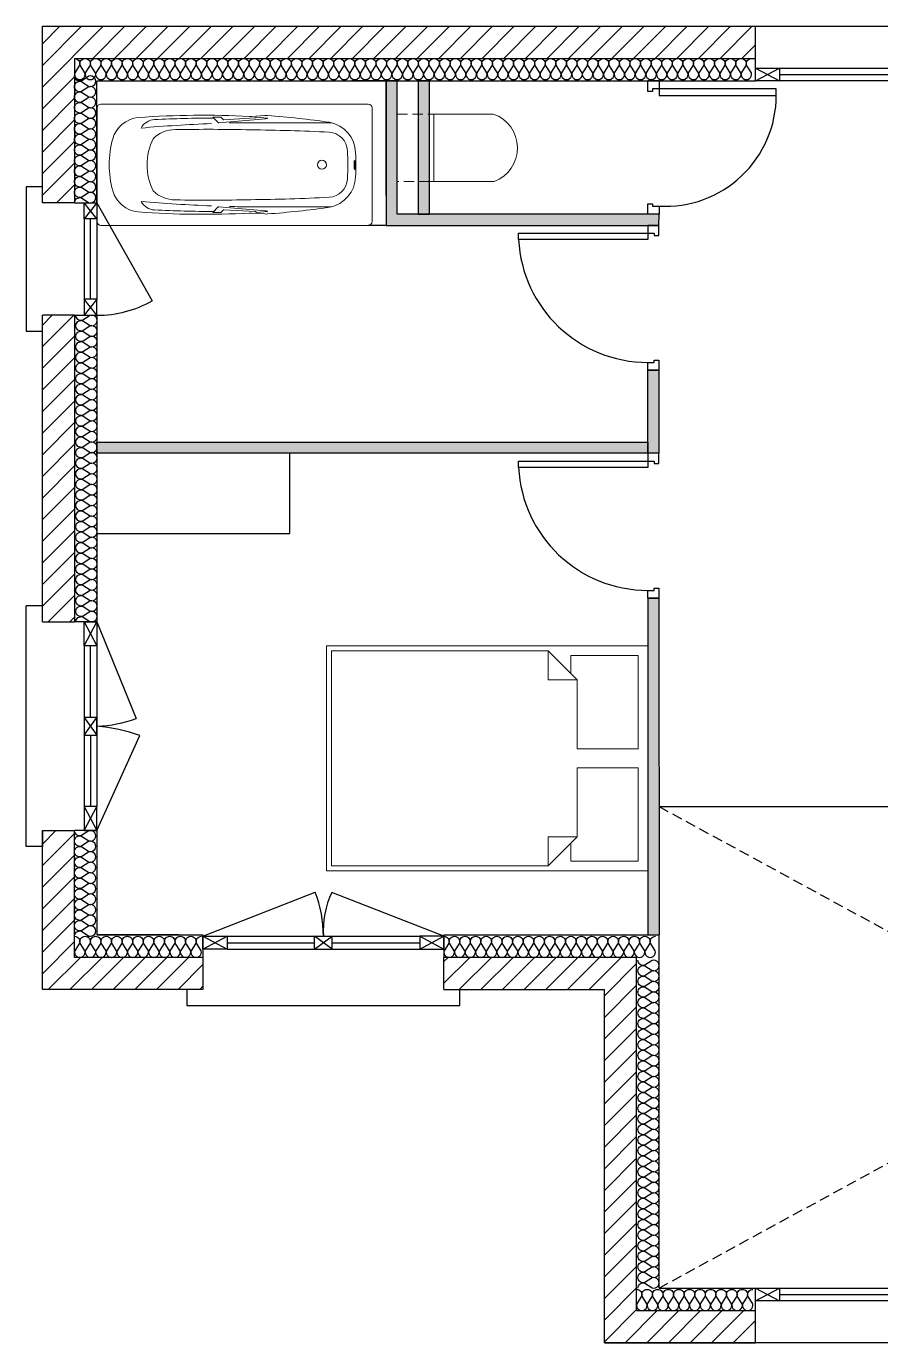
# Model space of a CAD drawing. Header units: millimetres. Extents: x -9 to 8306, y -322 to 906.
# Drawn here: x -9 to 523, y 0 to 820 of the extents above; entities that cross this region are included whole.
import ezdxf

# ---------------------------------------------------------------- set-up
doc = ezdxf.new("R2010")
doc.units = ezdxf.units.MM
doc.linetypes.add('INTERROMPU2', pattern=[9.525, 6.35, -3.175])
for name, color, linetype in [('Cloisons', 8, 'Continuous'), ('Isolation', 6, 'Continuous'), ('MenuisInt', 4, 'Continuous')]:
    doc.layers.add(name, color=color, linetype=linetype)
for name, color, linetype, lineweight in [('MenuisExt', 140, 'Continuous', 18), ('Mobilier', 150, 'Continuous', 5), ('P-SANITAIRE', 153, 'Continuous', 18)]:
    doc.layers.add(name, color=color, linetype=linetype, lineweight=lineweight)

# ---------------------------------------------------------------- blocks, each defined once
blk = doc.blocks.new('Wc chasse integree')
for p, q in [((-21, 20), (-21, 60.3)), ((21, 20), (21, 59.8))]:
    blk.add_line(p, q)
blk.add_lwpolyline([(-21, 20), (-21, 22.75), (21, 22.75), (21, 20)], close=True)
at = {"linetype": 'INTERROMPU2'}
blk.add_lwpolyline([(-21, 20), (-21, 0), (21, 0), (21, 20)], close=True, dxfattribs=at)
blk.add_arc((-0.09, 52.56), 22.3, 18.94635, 159.69364)
blk = doc.blocks.new('*U21')
at = {"flags": 128}
for points in [[(0, 1, -0.505863), (0.239, 0.676), (0.009, 0.318, 1.322645), (0.491, 0.318), (0.261, 0.676, -0.505863), (0.5, 1)], [(0.5, 1, -0.505863), (0.739, 0.676), (0.509, 0.318, 1.322645), (0.991, 0.318), (0.761, 0.676, -0.505863), (1, 1)], [(1, 1, -0.505863), (1.239, 0.676), (1.009, 0.318, 1.322645), (1.491, 0.318), (1.261, 0.676, -0.505863), (1.5, 1)], [(1.5, 1, -0.505863), (1.739, 0.676), (1.509, 0.318, 1.322645), (1.991, 0.318), (1.761, 0.676, -0.505863), (2, 1)], [(2, 1, -0.505863), (2.239, 0.676), (2.009, 0.318, 1.322645), (2.491, 0.318), (2.261, 0.676, -0.505863), (2.5, 1)], [(2.5, 1, -0.505863), (2.739, 0.676), (2.509, 0.318, 1.322645), (2.991, 0.318), (2.761, 0.676, -0.505863), (3, 1)], [(3, 1, -0.505863), (3.239, 0.676), (3.009, 0.318, 1.322645), (3.491, 0.318), (3.261, 0.676, -0.505863), (3.5, 1)], [(3.5, 1, -0.505863), (3.739, 0.676), (3.509, 0.318, 1.322645), (3.991, 0.318), (3.761, 0.676, -0.505863), (4, 1)], [(4, 1, -0.505863), (4.239, 0.676), (4.009, 0.318, 1.322645), (4.491, 0.318), (4.261, 0.676, -0.505863), (4.5, 1)], [(4.5, 1, -0.505863), (4.739, 0.676), (4.509, 0.318, 1.322645), (4.991, 0.318), (4.761, 0.676, -0.505863), (5, 1)], [(5, 1, -0.505863), (5.239, 0.676), (5.009, 0.318, 1.322645), (5.491, 0.318), (5.261, 0.676, -0.505863), (5.5, 1)], [(5.5, 1, -0.505863), (5.739, 0.676), (5.509, 0.318, 1.322645), (5.991, 0.318), (5.761, 0.676, -0.505863), (6, 1)], [(6, 1, -0.505863), (6.239, 0.676), (6.009, 0.318, 1.322645), (6.491, 0.318), (6.261, 0.676, -0.505863), (6.5, 1)], [(6.5, 1, -0.505863), (6.739, 0.676), (6.509, 0.318, 1.322645), (6.991, 0.318), (6.761, 0.676, -0.505863), (7, 1)], [(7, 1, -0.505863), (7.239, 0.676), (7.009, 0.318, 1.322645), (7.491, 0.318), (7.261, 0.676, -0.505863), (7.5, 1)], [(7.5, 1, -0.505863), (7.739, 0.676), (7.509, 0.318, 1.322645), (7.991, 0.318), (7.761, 0.676, -0.505863), (8, 1)], [(8, 1, -0.505863), (8.239, 0.676), (8.009, 0.318, 1.322645), (8.491, 0.318), (8.261, 0.676, -0.505863), (8.5, 1)], [(8.5, 1, -0.505863), (8.739, 0.676), (8.509, 0.318, 1.322645), (8.991, 0.318), (8.761, 0.676, -0.505863), (9, 1)], [(9, 1, -0.505863), (9.239, 0.676), (9.009, 0.318, 1.322645), (9.491, 0.318), (9.261, 0.676, -0.505863), (9.5, 1)], [(9.5, 1, -0.505863), (9.739, 0.676), (9.509, 0.318, 1.322645), (9.991, 0.318), (9.761, 0.676, -0.505863), (10, 1)], [(10, 1, -0.505863), (10.239, 0.676), (10.009, 0.318, 1.322645), (10.491, 0.318), (10.261, 0.676, -0.505863), (10.5, 1)], [(10.5, 1, -0.505863), (10.739, 0.676), (10.509, 0.318, 1.322645), (10.991, 0.318), (10.761, 0.676, -0.505863), (11, 1)], [(11, 1, -0.505863), (11.239, 0.676), (11.009, 0.318, 1.322645), (11.491, 0.318), (11.261, 0.676, -0.505863), (11.5, 1)], [(11.5, 1, -0.505863), (11.739, 0.676), (11.509, 0.318, 1.322645), (11.991, 0.318), (11.761, 0.676, -0.505863), (12, 1)], [(12, 1, -0.505863), (12.239, 0.676), (12.009, 0.318, 1.322645), (12.491, 0.318), (12.261, 0.676, -0.505863), (12.5, 1)], [(12.5, 1, -0.505863), (12.739, 0.676), (12.509, 0.318, 1.322645), (12.991, 0.318), (12.761, 0.676, -0.505863), (13, 1)], [(13, 1, -0.505863), (13.239, 0.676), (13.009, 0.318, 1.322645), (13.491, 0.318), (13.261, 0.676, -0.505863), (13.5, 1)], [(13.5, 1, -0.505863), (13.739, 0.676), (13.509, 0.318, 1.322645), (13.991, 0.318), (13.761, 0.676, -0.505863), (14, 1)], [(14, 1, -0.505863), (14.239, 0.676), (14.009, 0.318, 1.322645), (14.491, 0.318), (14.261, 0.676, -0.505863), (14.5, 1)], [(14.5, 1, -0.505863), (14.739, 0.676), (14.509, 0.318, 1.322645), (14.991, 0.318), (14.761, 0.676, -0.505863), (15, 1)], [(15, 1, -0.505863), (15.239, 0.676), (15.009, 0.318, 1.322645), (15.491, 0.318), (15.261, 0.676, -0.505863), (15.5, 1)], [(15.5, 1, -0.505863), (15.739, 0.676), (15.509, 0.318, 1.322645), (15.991, 0.318), (15.761, 0.676, -0.505863), (16, 1)], [(16, 1, -0.505863), (16.239, 0.676), (16.009, 0.318, 1.322645), (16.491, 0.318), (16.261, 0.676, -0.505863), (16.5, 1)], [(16.5, 1, -0.505863), (16.739, 0.676), (16.509, 0.318, 1.322645), (16.991, 0.318), (16.761, 0.676, -0.505863), (17, 1)], [(17, 1, -0.505863), (17.239, 0.676), (17.009, 0.318, 1.322645), (17.491, 0.318), (17.261, 0.676, -0.505863), (17.5, 1)], [(17.5, 1, -0.505863), (17.739, 0.676), (17.509, 0.318, 1.322645), (17.991, 0.318), (17.761, 0.676, -0.505863), (18, 1)], [(18, 1, -0.505863), (18.239, 0.676), (18.009, 0.318, 1.322645), (18.491, 0.318), (18.261, 0.676, -0.505863), (18.5, 1)], [(18.5, 1, -0.505863), (18.739, 0.676), (18.509, 0.318, 1.322645), (18.991, 0.318), (18.761, 0.676, -0.505863), (19, 1)], [(19, 1, -0.505863), (19.239, 0.676), (19.009, 0.318, 1.322645), (19.491, 0.318), (19.261, 0.676, -0.505863), (19.5, 1)], [(19.5, 1, -0.505863), (19.739, 0.676), (19.509, 0.318, 1.322645), (19.991, 0.318), (19.761, 0.676, -0.505863), (20, 1)], [(20, 1, -0.505863), (20.239, 0.676), (20.009, 0.318, 1.322645), (20.491, 0.318), (20.261, 0.676, -0.505863), (20.5, 1)], [(20.5, 1, -0.505863), (20.739, 0.676), (20.509, 0.318, 1.322645), (20.991, 0.318), (20.761, 0.676, -0.505863), (21, 1)], [(21, 1, -0.505863), (21.239, 0.676), (21.009, 0.318, 1.322645), (21.491, 0.318), (21.261, 0.676, -0.505863), (21.5, 1)], [(21.5, 1, -0.505863), (21.739, 0.676), (21.509, 0.318, 1.322645), (21.991, 0.318), (21.761, 0.676, -0.505863), (22, 1)], [(22, 1, -0.505863), (22.239, 0.676), (22.009, 0.318, 1.322645), (22.491, 0.318), (22.261, 0.676, -0.505863), (22.5, 1)], [(22.5, 1, -0.505863), (22.739, 0.676), (22.509, 0.318, 1.322645), (22.991, 0.318), (22.761, 0.676, -0.505863), (23, 1)], [(23, 1, -0.505863), (23.239, 0.676), (23.009, 0.318, 1.322645), (23.491, 0.318), (23.261, 0.676, -0.505863), (23.5, 1)], [(23.5, 1, -0.505863), (23.739, 0.676), (23.509, 0.318, 1.322645), (23.991, 0.318), (23.761, 0.676, -0.505863), (24, 1)], [(24, 1, -0.505863), (24.239, 0.676), (24.009, 0.318, 1.322645), (24.491, 0.318), (24.261, 0.676, -0.505863), (24.5, 1)], [(24.5, 1, -0.505863), (24.739, 0.676), (24.509, 0.318, 1.322645), (24.991, 0.318), (24.761, 0.676, -0.505863), (25, 1)], [(25, 1, -0.505863), (25.239, 0.676), (25.009, 0.318, 1.322645), (25.491, 0.318), (25.261, 0.676, -0.505863), (25.5, 1)], [(25.5, 1, -0.505863), (25.739, 0.676), (25.509, 0.318, 1.322645), (25.991, 0.318), (25.761, 0.676, -0.505863), (26, 1)], [(26, 1, -0.505863), (26.239, 0.676), (26.009, 0.318, 1.322645), (26.491, 0.318), (26.261, 0.676, -0.505863), (26.5, 1)], [(26.5, 1, -0.505863), (26.739, 0.676), (26.509, 0.318, 1.322645), (26.991, 0.318), (26.761, 0.676, -0.505863), (27, 1)], [(27, 1, -0.505863), (27.239, 0.676), (27.009, 0.318, 1.322645), (27.491, 0.318), (27.261, 0.676, -0.505863), (27.5, 1)], [(27.5, 1, -0.505863), (27.739, 0.676), (27.509, 0.318, 1.322645), (27.991, 0.318), (27.761, 0.676, -0.505863), (28, 1)], [(28, 1, -0.505863), (28.239, 0.676), (28.009, 0.318, 1.322645), (28.491, 0.318), (28.261, 0.676, -0.505863), (28.5, 1)], [(28.5, 1, -0.505863), (28.739, 0.676), (28.509, 0.318, 1.322645), (28.991, 0.318), (28.761, 0.676, -0.505863), (29, 1)], [(29, 1, -0.505863), (29.239, 0.676), (29.009, 0.318, 1.322645), (29.491, 0.318), (29.261, 0.676, -0.505863), (29.5, 1)], [(29.5, 1, -0.505863), (29.739, 0.676), (29.509, 0.318, 1.322645), (29.991, 0.318), (29.761, 0.676, -0.505863), (30, 1)], [(30, 1, -0.505863), (30.239, 0.676), (30.009, 0.318, 1.322645), (30.491, 0.318), (30.261, 0.676, -0.505863), (30.5, 1)], [(30.5, 1, -0.505863), (30.739, 0.676), (30.509, 0.318, 1.322645), (30.991, 0.318), (30.761, 0.676, -0.505863), (31, 1)], [(31, 1, -0.505863), (31.239, 0.676), (31.009, 0.318, 1.322645), (31.491, 0.318), (31.261, 0.676, -0.505863), (31.5, 1)], [(31.5, 1, -0.505863), (31.739, 0.676), (31.509, 0.318, 1.322645), (31.991, 0.318), (31.761, 0.676, -0.505863), (32, 1)]]:
    blk.add_lwpolyline(points, format="xyb", dxfattribs=at)
blk = doc.blocks.new('*U10')
at = {"flags": 128}
for points in [[(0, 1, -0.505863), (0.239, 0.676), (0.009, 0.318, 1.322645), (0.491, 0.318), (0.261, 0.676, -0.505863), (0.5, 1)], [(0.5, 1, -0.505863), (0.739, 0.676), (0.509, 0.318, 1.322645), (0.991, 0.318), (0.761, 0.676, -0.505863), (1, 1)], [(1, 1, -0.505863), (1.239, 0.676), (1.009, 0.318, 1.322645), (1.491, 0.318), (1.261, 0.676, -0.505863), (1.5, 1)], [(1.5, 1, -0.505863), (1.739, 0.676), (1.509, 0.318, 1.322645), (1.991, 0.318), (1.761, 0.676, -0.505863), (2, 1)], [(2, 1, -0.505863), (2.239, 0.676), (2.009, 0.318, 1.322645), (2.491, 0.318), (2.261, 0.676, -0.505863), (2.5, 1)], [(2.5, 1, -0.505863), (2.739, 0.676), (2.509, 0.318, 1.322645), (2.991, 0.318), (2.761, 0.676, -0.505863), (3, 1)], [(3, 1, -0.505863), (3.239, 0.676), (3.009, 0.318, 1.322645), (3.491, 0.318), (3.261, 0.676, -0.505863), (3.5, 1)], [(3.5, 1, -0.505863), (3.739, 0.676), (3.509, 0.318, 1.322645), (3.991, 0.318), (3.761, 0.676, -0.505863), (4, 1)], [(4, 1, -0.505863), (4.239, 0.676), (4.009, 0.318, 1.322645), (4.491, 0.318), (4.261, 0.676, -0.505863), (4.5, 1)], [(4.5, 1, -0.505863), (4.739, 0.676), (4.509, 0.318, 1.322645), (4.991, 0.318), (4.761, 0.676, -0.505863), (5, 1)], [(5, 1, -0.505863), (5.239, 0.676), (5.009, 0.318, 1.322645), (5.491, 0.318), (5.261, 0.676, -0.505863), (5.5, 1)]]:
    blk.add_lwpolyline(points, format="xyb", dxfattribs=at)
blk = doc.blocks.new('*U22')
at = {"flags": 128}
for points in [[(0, 1, -0.505863), (0.239, 0.676), (0.009, 0.318, 1.322645), (0.491, 0.318), (0.261, 0.676, -0.505863), (0.5, 1)], [(0.5, 1, -0.505863), (0.739, 0.676), (0.509, 0.318, 1.322645), (0.991, 0.318), (0.761, 0.676, -0.505863), (1, 1)], [(1, 1, -0.505863), (1.239, 0.676), (1.009, 0.318, 1.322645), (1.491, 0.318), (1.261, 0.676, -0.505863), (1.5, 1)], [(1.5, 1, -0.505863), (1.739, 0.676), (1.509, 0.318, 1.322645), (1.991, 0.318), (1.761, 0.676, -0.505863), (2, 1)], [(2, 1, -0.505863), (2.239, 0.676), (2.009, 0.318, 1.322645), (2.491, 0.318), (2.261, 0.676, -0.505863), (2.5, 1)], [(2.5, 1, -0.505863), (2.739, 0.676), (2.509, 0.318, 1.322645), (2.991, 0.318), (2.761, 0.676, -0.505863), (3, 1)], [(3, 1, -0.505863), (3.239, 0.676), (3.009, 0.318, 1.322645), (3.491, 0.318), (3.261, 0.676, -0.505863), (3.5, 1)], [(3.5, 1, -0.505863), (3.739, 0.676), (3.509, 0.318, 1.322645), (3.991, 0.318), (3.761, 0.676, -0.505863), (4, 1)], [(4, 1, -0.505863), (4.239, 0.676), (4.009, 0.318, 1.322645), (4.491, 0.318), (4.261, 0.676, -0.505863), (4.5, 1)], [(4.5, 1, -0.505863), (4.739, 0.676), (4.509, 0.318, 1.322645), (4.991, 0.318), (4.761, 0.676, -0.505863), (5, 1)], [(5, 1, -0.505863), (5.239, 0.676), (5.009, 0.318, 1.322645), (5.491, 0.318), (5.261, 0.676, -0.505863), (5.5, 1)], [(5.5, 1, -0.505863), (5.739, 0.676), (5.509, 0.318, 1.322645), (5.991, 0.318), (5.761, 0.676, -0.505863), (6, 1)]]:
    blk.add_lwpolyline(points, format="xyb", dxfattribs=at)
blk = doc.blocks.new('*U23')
at = {"flags": 128}
for points in [[(0, 1, -0.505863), (0.239, 0.676), (0.009, 0.318, 1.322645), (0.491, 0.318), (0.261, 0.676, -0.505863), (0.5, 1)], [(0.5, 1, -0.505863), (0.739, 0.676), (0.509, 0.318, 1.322645), (0.991, 0.318), (0.761, 0.676, -0.505863), (1, 1)], [(1, 1, -0.505863), (1.239, 0.676), (1.009, 0.318, 1.322645), (1.491, 0.318), (1.261, 0.676, -0.505863), (1.5, 1)], [(1.5, 1, -0.505863), (1.739, 0.676), (1.509, 0.318, 1.322645), (1.991, 0.318), (1.761, 0.676, -0.505863), (2, 1)], [(2, 1, -0.505863), (2.239, 0.676), (2.009, 0.318, 1.322645), (2.491, 0.318), (2.261, 0.676, -0.505863), (2.5, 1)], [(2.5, 1, -0.505863), (2.739, 0.676), (2.509, 0.318, 1.322645), (2.991, 0.318), (2.761, 0.676, -0.505863), (3, 1)], [(3, 1, -0.505863), (3.239, 0.676), (3.009, 0.318, 1.322645), (3.491, 0.318), (3.261, 0.676, -0.505863), (3.5, 1)], [(3.5, 1, -0.505863), (3.739, 0.676), (3.509, 0.318, 1.322645), (3.991, 0.318), (3.761, 0.676, -0.505863), (4, 1)], [(4, 1, -0.505863), (4.239, 0.676), (4.009, 0.318, 1.322645), (4.491, 0.318), (4.261, 0.676, -0.505863), (4.5, 1)], [(4.5, 1, -0.505863), (4.739, 0.676), (4.509, 0.318, 1.322645), (4.991, 0.318), (4.761, 0.676, -0.505863), (5, 1)], [(5, 1, -0.505863), (5.239, 0.676), (5.009, 0.318, 1.322645), (5.491, 0.318), (5.261, 0.676, -0.505863), (5.5, 1)], [(5.5, 1, -0.505863), (5.739, 0.676), (5.509, 0.318, 1.322645), (5.991, 0.318), (5.761, 0.676, -0.505863), (6, 1)], [(6, 1, -0.505863), (6.239, 0.676), (6.009, 0.318, 1.322645), (6.491, 0.318), (6.261, 0.676, -0.505863), (6.5, 1)], [(6.5, 1, -0.505863), (6.739, 0.676), (6.509, 0.318, 1.322645), (6.991, 0.318), (6.761, 0.676, -0.505863), (7, 1)], [(7, 1, -0.505863), (7.239, 0.676), (7.009, 0.318, 1.322645), (7.491, 0.318), (7.261, 0.676, -0.505863), (7.5, 1)], [(7.5, 1, -0.505863), (7.739, 0.676), (7.509, 0.318, 1.322645), (7.991, 0.318), (7.761, 0.676, -0.505863), (8, 1)], [(8, 1, -0.505863), (8.239, 0.676), (8.009, 0.318, 1.322645), (8.491, 0.318), (8.261, 0.676, -0.505863), (8.5, 1)], [(8.5, 1, -0.505863), (8.739, 0.676), (8.509, 0.318, 1.322645), (8.991, 0.318), (8.761, 0.676, -0.505863), (9, 1)], [(9, 1, -0.505863), (9.239, 0.676), (9.009, 0.318, 1.322645), (9.491, 0.318), (9.261, 0.676, -0.505863), (9.5, 1)], [(9.5, 1, -0.505863), (9.739, 0.676), (9.509, 0.318, 1.322645), (9.991, 0.318), (9.761, 0.676, -0.505863), (10, 1)]]:
    blk.add_lwpolyline(points, format="xyb", dxfattribs=at)
blk = doc.blocks.new('*U14')
at = {"flags": 128}
for points in [[(0, 1, -0.505863), (0.239, 0.676), (0.009, 0.318, 1.322645), (0.491, 0.318), (0.261, 0.676, -0.505863), (0.5, 1)], [(0.5, 1, -0.505863), (0.739, 0.676), (0.509, 0.318, 1.322645), (0.991, 0.318), (0.761, 0.676, -0.505863), (1, 1)], [(1, 1, -0.505863), (1.239, 0.676), (1.009, 0.318, 1.322645), (1.491, 0.318), (1.261, 0.676, -0.505863), (1.5, 1)], [(1.5, 1, -0.505863), (1.739, 0.676), (1.509, 0.318, 1.322645), (1.991, 0.318), (1.761, 0.676, -0.505863), (2, 1)], [(2, 1, -0.505863), (2.239, 0.676), (2.009, 0.318, 1.322645), (2.491, 0.318), (2.261, 0.676, -0.505863), (2.5, 1)], [(2.5, 1, -0.505863), (2.739, 0.676), (2.509, 0.318, 1.322645), (2.991, 0.318), (2.761, 0.676, -0.505863), (3, 1)], [(3, 1, -0.505863), (3.239, 0.676), (3.009, 0.318, 1.322645), (3.491, 0.318), (3.261, 0.676, -0.505863), (3.5, 1)], [(3.5, 1, -0.505863), (3.739, 0.676), (3.509, 0.318, 1.322645), (3.991, 0.318), (3.761, 0.676, -0.505863), (4, 1)], [(4, 1, -0.505863), (4.239, 0.676), (4.009, 0.318, 1.322645), (4.491, 0.318), (4.261, 0.676, -0.505863), (4.5, 1)], [(4.5, 1, -0.505863), (4.739, 0.676), (4.509, 0.318, 1.322645), (4.991, 0.318), (4.761, 0.676, -0.505863), (5, 1)]]:
    blk.add_lwpolyline(points, format="xyb", dxfattribs=at)
blk = doc.blocks.new('*U16')
at = {"flags": 128}
for points in [[(0, 1, -0.505863), (0.239, 0.676), (0.009, 0.318, 1.322645), (0.491, 0.318), (0.261, 0.676, -0.505863), (0.5, 1)], [(0.5, 1, -0.505863), (0.739, 0.676), (0.509, 0.318, 1.322645), (0.991, 0.318), (0.761, 0.676, -0.505863), (1, 1)], [(1, 1, -0.505863), (1.239, 0.676), (1.009, 0.318, 1.322645), (1.491, 0.318), (1.261, 0.676, -0.505863), (1.5, 1)], [(1.5, 1, -0.505863), (1.739, 0.676), (1.509, 0.318, 1.322645), (1.991, 0.318), (1.761, 0.676, -0.505863), (2, 1)], [(2, 1, -0.505863), (2.239, 0.676), (2.009, 0.318, 1.322645), (2.491, 0.318), (2.261, 0.676, -0.505863), (2.5, 1)], [(2.5, 1, -0.505863), (2.739, 0.676), (2.509, 0.318, 1.322645), (2.991, 0.318), (2.761, 0.676, -0.505863), (3, 1)], [(3, 1, -0.505863), (3.239, 0.676), (3.009, 0.318, 1.322645), (3.491, 0.318), (3.261, 0.676, -0.505863), (3.5, 1)], [(3.5, 1, -0.505863), (3.739, 0.676), (3.509, 0.318, 1.322645), (3.991, 0.318), (3.761, 0.676, -0.505863), (4, 1)], [(4, 1, -0.505863), (4.239, 0.676), (4.009, 0.318, 1.322645), (4.491, 0.318), (4.261, 0.676, -0.505863), (4.5, 1)], [(4.5, 1, -0.505863), (4.739, 0.676), (4.509, 0.318, 1.322645), (4.991, 0.318), (4.761, 0.676, -0.505863), (5, 1)], [(5, 1, -0.505863), (5.239, 0.676), (5.009, 0.318, 1.322645), (5.491, 0.318), (5.261, 0.676, -0.505863), (5.5, 1)], [(5.5, 1, -0.505863), (5.739, 0.676), (5.509, 0.318, 1.322645), (5.991, 0.318), (5.761, 0.676, -0.505863), (6, 1)], [(6, 1, -0.505863), (6.239, 0.676), (6.009, 0.318, 1.322645), (6.491, 0.318), (6.261, 0.676, -0.505863), (6.5, 1)], [(6.5, 1, -0.505863), (6.739, 0.676), (6.509, 0.318, 1.322645), (6.991, 0.318), (6.761, 0.676, -0.505863), (7, 1)], [(7, 1, -0.505863), (7.239, 0.676), (7.009, 0.318, 1.322645), (7.491, 0.318), (7.261, 0.676, -0.505863), (7.5, 1)], [(7.5, 1, -0.505863), (7.739, 0.676), (7.509, 0.318, 1.322645), (7.991, 0.318), (7.761, 0.676, -0.505863), (8, 1)], [(8, 1, -0.505863), (8.239, 0.676), (8.009, 0.318, 1.322645), (8.491, 0.318), (8.261, 0.676, -0.505863), (8.5, 1)], [(8.5, 1, -0.505863), (8.739, 0.676), (8.509, 0.318, 1.322645), (8.991, 0.318), (8.761, 0.676, -0.505863), (9, 1)], [(9, 1, -0.505863), (9.239, 0.676), (9.009, 0.318, 1.322645), (9.491, 0.318), (9.261, 0.676, -0.505863), (9.5, 1)], [(9.5, 1, -0.505863), (9.739, 0.676), (9.509, 0.318, 1.322645), (9.991, 0.318), (9.761, 0.676, -0.505863), (10, 1)], [(10, 1, -0.505863), (10.239, 0.676), (10.009, 0.318, 1.322645), (10.491, 0.318), (10.261, 0.676, -0.505863), (10.5, 1)], [(10.5, 1, -0.505863), (10.739, 0.676), (10.509, 0.318, 1.322645), (10.991, 0.318), (10.761, 0.676, -0.505863), (11, 1)], [(11, 1, -0.505863), (11.239, 0.676), (11.009, 0.318, 1.322645), (11.491, 0.318), (11.261, 0.676, -0.505863), (11.5, 1)], [(11.5, 1, -0.505863), (11.739, 0.676), (11.509, 0.318, 1.322645), (11.991, 0.318), (11.761, 0.676, -0.505863), (12, 1)], [(12, 1, -0.505863), (12.239, 0.676), (12.009, 0.318, 1.322645), (12.491, 0.318), (12.261, 0.676, -0.505863), (12.5, 1)], [(12.5, 1, -0.505863), (12.739, 0.676), (12.509, 0.318, 1.322645), (12.991, 0.318), (12.761, 0.676, -0.505863), (13, 1)], [(13, 1, -0.505863), (13.239, 0.676), (13.009, 0.318, 1.322645), (13.491, 0.318), (13.261, 0.676, -0.505863), (13.5, 1)], [(13.5, 1, -0.505863), (13.739, 0.676), (13.509, 0.318, 1.322645), (13.991, 0.318), (13.761, 0.676, -0.505863), (14, 1)], [(14, 1, -0.505863), (14.239, 0.676), (14.009, 0.318, 1.322645), (14.491, 0.318), (14.261, 0.676, -0.505863), (14.5, 1)]]:
    blk.add_lwpolyline(points, format="xyb", dxfattribs=at)
blk = doc.blocks.new('*U17')
at = {"flags": 128}
for points in [[(0, 1, -0.505863), (0.239, 0.676), (0.009, 0.318, 1.322645), (0.491, 0.318), (0.261, 0.676, -0.505863), (0.5, 1)], [(0.5, 1, -0.505863), (0.739, 0.676), (0.509, 0.318, 1.322645), (0.991, 0.318), (0.761, 0.676, -0.505863), (1, 1)], [(1, 1, -0.505863), (1.239, 0.676), (1.009, 0.318, 1.322645), (1.491, 0.318), (1.261, 0.676, -0.505863), (1.5, 1)], [(1.5, 1, -0.505863), (1.739, 0.676), (1.509, 0.318, 1.322645), (1.991, 0.318), (1.761, 0.676, -0.505863), (2, 1)], [(2, 1, -0.505863), (2.239, 0.676), (2.009, 0.318, 1.322645), (2.491, 0.318), (2.261, 0.676, -0.505863), (2.5, 1)], [(2.5, 1, -0.505863), (2.739, 0.676), (2.509, 0.318, 1.322645), (2.991, 0.318), (2.761, 0.676, -0.505863), (3, 1)], [(3, 1, -0.505863), (3.239, 0.676), (3.009, 0.318, 1.322645), (3.491, 0.318), (3.261, 0.676, -0.505863), (3.5, 1)], [(3.5, 1, -0.505863), (3.739, 0.676), (3.509, 0.318, 1.322645), (3.991, 0.318), (3.761, 0.676, -0.505863), (4, 1)], [(4, 1, -0.505863), (4.239, 0.676), (4.009, 0.318, 1.322645), (4.491, 0.318), (4.261, 0.676, -0.505863), (4.5, 1)], [(4.5, 1, -0.505863), (4.739, 0.676), (4.509, 0.318, 1.322645), (4.991, 0.318), (4.761, 0.676, -0.505863), (5, 1)], [(5, 1, -0.505863), (5.239, 0.676), (5.009, 0.318, 1.322645), (5.491, 0.318), (5.261, 0.676, -0.505863), (5.5, 1)], [(5.5, 1, -0.505863), (5.739, 0.676), (5.509, 0.318, 1.322645), (5.991, 0.318), (5.761, 0.676, -0.505863), (6, 1)], [(6, 1, -0.505863), (6.239, 0.676), (6.009, 0.318, 1.322645), (6.491, 0.318), (6.261, 0.676, -0.505863), (6.5, 1)], [(6.5, 1, -0.505863), (6.739, 0.676), (6.509, 0.318, 1.322645), (6.991, 0.318), (6.761, 0.676, -0.505863), (7, 1)], [(7, 1, -0.505863), (7.239, 0.676), (7.009, 0.318, 1.322645), (7.491, 0.318), (7.261, 0.676, -0.505863), (7.5, 1)], [(7.5, 1, -0.505863), (7.739, 0.676), (7.509, 0.318, 1.322645), (7.991, 0.318), (7.761, 0.676, -0.505863), (8, 1)], [(8, 1, -0.505863), (8.239, 0.676), (8.009, 0.318, 1.322645), (8.491, 0.318), (8.261, 0.676, -0.505863), (8.5, 1)], [(8.5, 1, -0.505863), (8.739, 0.676), (8.509, 0.318, 1.322645), (8.991, 0.318), (8.761, 0.676, -0.505863), (9, 1)], [(9, 1, -0.505863), (9.239, 0.676), (9.009, 0.318, 1.322645), (9.491, 0.318), (9.261, 0.676, -0.505863), (9.5, 1)], [(9.5, 1, -0.505863), (9.739, 0.676), (9.509, 0.318, 1.322645), (9.991, 0.318), (9.761, 0.676, -0.505863), (10, 1)], [(10, 1, -0.505863), (10.239, 0.676), (10.009, 0.318, 1.322645), (10.491, 0.318), (10.261, 0.676, -0.505863), (10.5, 1)], [(10.5, 1, -0.505863), (10.739, 0.676), (10.509, 0.318, 1.322645), (10.991, 0.318), (10.761, 0.676, -0.505863), (11, 1)], [(11, 1, -0.505863), (11.239, 0.676), (11.009, 0.318, 1.322645), (11.491, 0.318), (11.261, 0.676, -0.505863), (11.5, 1)], [(11.5, 1, -0.505863), (11.739, 0.676), (11.509, 0.318, 1.322645), (11.991, 0.318), (11.761, 0.676, -0.505863), (12, 1)], [(12, 1, -0.505863), (12.239, 0.676), (12.009, 0.318, 1.322645), (12.491, 0.318), (12.261, 0.676, -0.505863), (12.5, 1)], [(12.5, 1, -0.505863), (12.739, 0.676), (12.509, 0.318, 1.322645), (12.991, 0.318), (12.761, 0.676, -0.505863), (13, 1)], [(13, 1, -0.505863), (13.239, 0.676), (13.009, 0.318, 1.322645), (13.491, 0.318), (13.261, 0.676, -0.505863), (13.5, 1)], [(13.5, 1, -0.505863), (13.739, 0.676), (13.509, 0.318, 1.322645), (13.991, 0.318), (13.761, 0.676, -0.505863), (14, 1)], [(14, 1, -0.505863), (14.239, 0.676), (14.009, 0.318, 1.322645), (14.491, 0.318), (14.261, 0.676, -0.505863), (14.5, 1)], [(14.5, 1, -0.505863), (14.739, 0.676), (14.509, 0.318, 1.322645), (14.991, 0.318), (14.761, 0.676, -0.505863), (15, 1)], [(15, 1, -0.505863), (15.239, 0.676), (15.009, 0.318, 1.322645), (15.491, 0.318), (15.261, 0.676, -0.505863), (15.5, 1)]]:
    blk.add_lwpolyline(points, format="xyb", dxfattribs=at)
blk = doc.blocks.new('Gruppo-48')
at = {"layer": 'Mobilier', "lineweight": 20}
for p, q in [((-34.0452, 74.0838), (-34.0452, 75.4838)), ((-34.0452, 75.4838), (-32.0452, 75.4838)), ((-33.6052, 75.2738), (-33.4252, 75.4538)), ((-32.0752, 75.4538), (-33.4252, 75.4538)), ((-33.4252, 75.4538), (-33.4252, 75.2738)), ((-32.0752, 74.5838), (-32.0752, 75.4538)), ((-32.0452, 75.4838), (-32.0452, 74.0838)), ((-33.9852, 74.8438), (-33.9852, 75.4238)), ((-33.9852, 75.4238), (-33.5652, 75.4238)), ((-33.5652, 75.4238), (-33.5652, 75.3138)), ((-33.4252, 75.2738), (-33.6052, 75.2738)), ((-33.6052, 75.2738), (-33.6052, 74.8438)), ((-33.6052, 74.8438), (-33.9852, 74.8438)), ((-33.6052, 74.7238), (-33.9852, 74.7238)), ((-33.9852, 74.7238), (-33.9852, 74.1438)), ((-33.6052, 74.2938), (-33.6052, 74.7238)), ((-32.0752, 74.5838), (-32.0752, 74.1138)), ((-33.4252, 74.2938), (-33.6052, 74.2938)), ((-33.6052, 74.2938), (-33.4252, 74.1138)), ((-33.4252, 74.1138), (-33.4252, 74.2938)), ((-33.5652, 74.1438), (-33.5652, 74.2538)), ((-33.9852, 74.1438), (-33.5652, 74.1438)), ((-32.0452, 74.0838), (-34.0452, 74.0838)), ((-32.0752, 74.1138), (-33.4252, 74.1138))]:
    blk.add_line(p, q, dxfattribs=at)

msp = doc.modelspace()

# ---------------------------------------------------------------- hatches: boundary and pattern name
at = {"lineweight": 30, "transparency": 33554687}
h = msp.add_hatch(dxfattribs=at)
h.set_pattern_fill('ANSI31', color=256, scale=3)
h.paths.add_polyline_path([(445.13, 800.31), (445.13, 820.31), (291.13, 820.31), (1.13, 820.31), (1.13, 710.31), (21.13, 710.31), (21.13, 800.31)])
h.paths.add_polyline_path([(21.13, 640.31), (1.13, 640.31), (1.13, 449.31), (21.13, 449.31)])
h.paths.add_polyline_path([(101.13, 220.31), (101.13, 240.31), (21.13, 240.31), (21.13, 319.31), (1.13, 319.31), (1.13, 309.31), (1.13, 220.31)])
h.paths.add_polyline_path([(351.13, 220.31), (351.13, 0.31), (445.13, 0.31), (445.13, 20.31), (371.13, 20.31), (371.13, 220.31), (371.13, 240.31), (251.13, 240.31), (251.13, 220.31)])
h.paths.add_polyline_path([(1191.13, 800.31), (1191.13, 820.31), (1181.13, 820.31), (1091.13, 820.31), (1071.13, 820.31), (845.13, 820.31), (845.13, 800.31)])
h.paths.add_polyline_path([(1471.13, 800.31), (1471.13, 240.31), (1391.13, 240.31), (1391.13, 220.31), (1401.13, 220.31), (1491.13, 220.31), (1491.13, 820.31), (1341.13, 820.31), (1341.13, 800.31)])
h.paths.add_polyline_path([(1241.13, 220.31), (1241.13, 240.31), (1121.13, 240.31), (1121.13, 20.31), (845.13, 20.31), (845.13, 0.31), (1141.13, 0.31), (1141.13, 220.31)])
at = {"layer": 'Cloisons', "lineweight": 30, "transparency": 33554687}
h = msp.add_hatch(dxfattribs=at)
h.set_pattern_fill('HONEY', color=256)
h.paths.add_polyline_path([(942.13, 786.31), (935.13, 786.31), (935.34, 613.52), (942.13, 613.52)])
h.paths.add_polyline_path([(1457.13, 523.31), (935.34, 523.31), (935.34, 516.31), (1457.13, 516.31)])
h.paths.add_polyline_path([(942.13, 426.1), (935.34, 426.1), (935.13, 250.31), (942.13, 250.31)])
h.paths.add_polyline_path([(1024.13, 254.31), (942.13, 254.31), (942.13, 250.31), (955.13, 250.31), (955.13, 247.31), (1024.13, 247.31)])
h.paths.add_polyline_path([(942.13, 210.31), (935.13, 210.31), (935.13, 34.31), (942.13, 34.31)])
h.paths.add_polyline_path([(384.92, 464.1), (378.13, 464.1), (378.13, 254.31), (385.13, 254.31)])
h.paths.add_polyline_path([(384.92, 606.1), (378.13, 606.1), (378.13, 554.31), (384.92, 554.31)])
h.paths.add_polyline_path([(378.13, 561.31), (35.13, 561.31), (35.13, 554.31), (378.13, 554.31)])
h.paths.add_polyline_path([(222.13, 786.31), (215.13, 786.31), (215.13, 696.31), (384.92, 696.31), (385.13, 703.31), (378.13, 703.31), (222.13, 703.31)])
h.paths.add_polyline_path([(242.14, 786.31), (235.14, 786.31), (235.14, 765.63), (242.14, 765.63)], flags=17)
h.paths.add_polyline_path([(242.14, 765.63), (235.14, 765.63), (235.14, 723.63), (242.14, 723.63)], flags=17)
h.paths.add_polyline_path([(242.14, 723.63), (235.14, 723.63), (235.14, 703.31), (242.14, 703.31)], flags=17)

# ---------------------------------------------------------------- linework, layer by layer
for p, q in [((1.13, 820.31), (291.13, 820.31)), ((291.13, 820.31), (1091.13, 820.31)), ((21.13, 800.31), (445.13, 800.31)), ((101.13, 240.31), (21.13, 240.31)), ((371.13, 240.31), (251.13, 240.31)), ((371.13, 220.31), (371.13, 240.31)), ((101.13, 220.31), (1.13, 220.31)), ((251.13, 220.31), (351.13, 220.31)), ((351.13, 0.31), (351.13, 220.31)), ((371.13, 20.31), (371.13, 220.31)), ((1141.13, 0.31), (351.13, 0.31))]:
    msp.add_line(p, q)
at = {"lineweight": 30}
for p, q in [((1.13, 710.31), (1.13, 820.31)), ((291.13, 820.31), (311.13, 820.31)), ((445.13, 800.31), (445.13, 820.31)), ((21.13, 800.31), (21.13, 710.31)), ((1.13, 720.31), (-8.87, 720.31)), ((-8.87, 720.31), (-8.87, 630.31)), ((1.13, 710.31), (1.13, 720.31)), ((21.13, 710.31), (1.13, 710.31)), ((1.13, 449.31), (1.13, 640.31)), ((21.13, 640.31), (1.13, 640.31)), ((21.13, 640.31), (21.13, 449.31)), ((-8.87, 630.31), (1.13, 630.31)), ((21.13, 606.31), (21.13, 606.31)), ((1.13, 459.31), (-8.87, 459.31)), ((-8.87, 309.31), (-8.87, 459.31)), ((1.13, 449.31), (1.13, 459.31)), ((1.13, 449.31), (21.13, 449.31)), ((1.13, 220.31), (1.13, 319.31)), ((1.13, 319.31), (21.13, 319.31)), ((1.13, 319.31), (1.13, 309.31)), ((21.13, 240.31), (21.13, 319.31)), ((35.13, 319.31), (21.13, 319.31)), ((1.13, 309.31), (-8.87, 309.31)), ((35.13, 254.31), (101.13, 254.31)), ((101.13, 254.31), (101.13, 220.31)), ((251.13, 254.31), (251.13, 240.31)), ((251.13, 220.31), (251.13, 240.31)), ((101.13, 220.31), (91.13, 220.31)), ((91.13, 220.31), (91.13, 210.31)), ((261.13, 210.31), (261.13, 220.31)), ((91.13, 210.31), (261.13, 210.31)), ((445.13, 0.31), (445.13, 34.31)), ((371.13, 20.31), (445.13, 20.31)), ((351.13, 0.31), (445.13, 0.31))]:
    msp.add_line(p, q, dxfattribs=at)
at = {"linetype": 'INTERROMPU2', "lineweight": 30}
for p, q in [((385.13, 34.31), (935.13, 334.31)), ((385.13, 334.31), (935.13, 34.31))]:
    msp.add_line(p, q, dxfattribs=at)
at = {"layer": 'Cloisons', "lineweight": 30}
for p, q in [((215.13, 786.31), (215.13, 696.31)), ((222.13, 786.31), (215.13, 786.31)), ((222.13, 703.31), (222.13, 786.31)), ((242.14, 786.31), (235.14, 786.31)), ((235.14, 786.31), (235.14, 765.63)), ((242.14, 703.31), (242.14, 786.31)), ((385.13, 786.31), (378.13, 786.31)), ((235.14, 765.63), (235.14, 703.31)), ((385.13, 703.31), (222.13, 703.31)), ((235.14, 703.31), (242.14, 703.31)), ((384.92, 696.31), (385.13, 703.31)), ((215.13, 696.31), (222.13, 696.31)), ((215.13, 696.31), (384.92, 696.31)), ((378.13, 554.31), (378.13, 606.1)), ((378.13, 606.1), (384.92, 606.1)), ((384.92, 606.1), (384.92, 554.31)), ((35.13, 561.31), (378.13, 561.31)), ((35.13, 554.31), (35.13, 561.31)), ((378.13, 561.31), (378.13, 554.31)), ((378.13, 554.31), (35.13, 554.31)), ((384.92, 554.31), (378.13, 554.31)), ((378.13, 464.1), (378.13, 254.31)), ((378.13, 464.1), (384.92, 464.1)), ((384.92, 464.1), (385.13, 254.31)), ((385.13, 334.31), (935.13, 334.31)), ((378.13, 254.31), (385.13, 254.31))]:
    msp.add_line(p, q, dxfattribs=at)
at = {"layer": 'Isolation', "lineweight": 30}
for p, q in [((445.13, 786.31), (445.13, 800.31)), ((35.13, 710.31), (35.13, 786.31)), ((21.13, 710.31), (35.13, 710.31)), ((21.13, 640.31), (35.13, 640.31)), ((35.13, 640.31), (35.13, 449.31)), ((35.13, 449.31), (21.13, 449.31)), ((35.13, 319.31), (35.13, 254.31)), ((385.13, 34.31), (445.13, 34.31))]:
    msp.add_line(p, q, dxfattribs=at)
at = {"layer": 'Isolation'}
for p, q in [((35.13, 786.31), (445.13, 786.31)), ((86.13, 254.31), (35.13, 254.31)), ((251.13, 254.31), (385.13, 254.31)), ((385.13, 34.31), (385.13, 254.31))]:
    msp.add_line(p, q, dxfattribs=at)
at = {"layer": 'MenuisExt', "lineweight": 30}
for p, q in [((445.13, 794.31), (460.13, 794.31)), ((445.13, 786.31), (445.13, 794.31)), ((445.13, 786.31), (460.13, 794.31)), ((445.13, 794.31), (460.13, 786.31)), ((460.13, 794.31), (460.13, 786.31)), ((460.13, 794.31), (576.13, 794.31)), ((460.13, 790.31), (576.13, 790.31)), ((460.13, 786.31), (445.13, 786.31)), ((576.13, 786.31), (460.13, 786.31)), ((27.13, 700.31), (27.13, 710.31)), ((35.13, 700.31), (27.13, 710.31)), ((35.13, 710.31), (27.13, 700.31)), ((27.13, 710.31), (35.13, 710.31)), ((35.13, 710.31), (35.13, 700.31)), ((35.13, 710.31), (69.57, 649.36)), ((35.13, 700.31), (27.13, 700.31)), ((27.13, 700.31), (27.13, 650.31)), ((31.13, 650.31), (31.13, 700.31)), ((35.13, 700.31), (35.13, 650.31)), ((35.13, 650.31), (27.13, 650.31)), ((27.13, 650.31), (27.13, 640.31)), ((35.13, 640.31), (27.13, 650.31)), ((35.13, 650.31), (27.13, 640.31)), ((35.13, 640.31), (35.13, 650.31)), ((27.13, 640.31), (35.13, 640.31)), ((27.13, 434.31), (27.13, 449.31)), ((27.13, 449.31), (35.13, 449.31)), ((27.13, 434.31), (35.13, 449.31)), ((27.13, 449.31), (35.13, 434.31)), ((35.13, 449.31), (35.13, 434.31)), ((35.13, 449.31), (59.61, 389.09)), ((35.13, 434.31), (27.13, 434.31)), ((27.13, 434.31), (27.13, 334.31)), ((27.13, 434.31), (27.13, 384.31)), ((31.13, 389.81), (31.13, 434.31)), ((35.13, 434.31), (35.13, 334.31)), ((35.13, 389.81), (27.13, 389.81)), ((27.13, 378.81), (35.13, 389.81)), ((27.13, 389.81), (35.13, 378.81)), ((35.13, 378.81), (35.13, 389.81)), ((27.13, 384.31), (27.13, 378.81)), ((27.13, 378.81), (35.13, 378.81)), ((31.13, 378.81), (31.13, 334.31)), ((35.13, 319.31), (61.79, 378.59)), ((35.13, 334.31), (27.13, 334.31)), ((27.13, 334.31), (27.13, 319.31)), ((27.13, 319.31), (35.13, 334.31)), ((27.13, 334.31), (35.13, 319.31)), ((35.13, 319.31), (35.13, 334.31)), ((27.13, 319.31), (35.13, 319.31)), ((101.13, 253.48), (170.93, 280.94)), ((251.13, 253.48), (181.29, 280.8)), ((101.13, 253.48), (116.13, 253.48)), ((101.13, 245.48), (101.13, 253.48)), ((101.13, 253.48), (116.13, 245.48)), ((101.13, 245.48), (116.13, 253.48)), ((116.13, 253.48), (116.13, 245.48)), ((116.13, 253.48), (236.13, 253.48)), ((116.13, 249.48), (170.63, 249.48)), ((170.63, 245.48), (170.63, 253.48)), ((181.63, 245.48), (170.63, 253.48)), ((170.63, 245.48), (181.63, 253.48)), ((181.63, 245.48), (181.63, 253.48)), ((181.63, 249.48), (236.13, 249.48)), ((251.13, 253.48), (236.13, 253.48)), ((236.13, 253.48), (236.13, 245.48)), ((236.13, 245.48), (251.13, 253.48)), ((236.13, 253.48), (251.13, 245.48)), ((251.13, 245.48), (251.13, 253.48)), ((116.13, 245.48), (101.13, 245.48)), ((116.13, 245.48), (170.63, 245.48)), ((170.63, 245.48), (181.63, 245.48)), ((181.63, 245.48), (236.13, 245.48)), ((236.13, 245.48), (251.13, 245.48)), ((445.13, 34.31), (460.13, 34.31)), ((445.13, 26.31), (445.13, 34.31)), ((445.13, 26.31), (460.13, 34.31)), ((445.13, 34.31), (460.13, 26.31)), ((460.13, 34.31), (460.13, 26.31)), ((460.13, 34.31), (576.13, 34.31)), ((460.13, 26.31), (445.13, 26.31)), ((460.13, 30.31), (576.13, 30.31)), ((576.13, 26.31), (460.13, 26.31))]:
    msp.add_line(p, q, dxfattribs=at)
for centre, radius, start, end in [((35.13, 710.31), 70, 270, 299.4674), ((31.76, 466.23), 82.01, 272.36092, 289.85796), ((26.59, 279.06), 105.57, 70.52238, 85.35561), ((101.55, 253.56), 74.59, 359.93961, 21.5307), ((231.85, 257.12), 55.83, 154.903, 183.73512)]:
    msp.add_arc(centre, radius, start, end, dxfattribs=at)
at = {"layer": 'MenuisInt'}
for p, q in [((378.13, 779.81), (378.13, 786.31)), ((378.13, 786.31), (385.13, 786.31)), ((381.13, 779.81), (378.13, 779.81)), ((385.13, 781.31), (381.13, 781.31)), ((381.13, 781.31), (381.13, 779.81)), ((385.13, 786.31), (385.13, 781.31)), ((385.13, 781.31), (385.13, 777.31)), ((458.13, 781.31), (385.13, 781.31)), ((458.02, 777.31), (458.13, 781.31)), ((385.13, 777.31), (458.02, 777.31)), ((378.13, 703.31), (378.13, 709.81)), ((378.13, 709.81), (381.13, 709.81)), ((381.13, 709.81), (381.13, 708.31)), ((381.13, 708.31), (385.13, 708.31)), ((385.13, 708.31), (385.13, 703.31)), ((385.13, 703.31), (378.13, 703.31)), ((297.62, 687.58), (297.62, 691.46)), ((297.62, 691.46), (378.13, 691.46)), ((384.92, 696.31), (378.13, 696.31)), ((378.13, 696.31), (378.13, 691.46)), ((378.13, 691.46), (382.01, 691.46)), ((378.13, 691.46), (378.13, 687.58)), ((382.01, 691.46), (382.01, 690)), ((382.01, 690), (384.92, 690)), ((384.92, 690), (384.92, 696.31)), ((378.13, 687.58), (297.62, 687.58)), ((378.13, 606.1), (378.13, 610.95)), ((378.13, 610.95), (382.01, 610.95)), ((382.01, 610.95), (382.01, 612.4)), ((382.01, 612.4), (384.92, 612.4)), ((384.92, 612.4), (384.92, 606.1)), ((384.92, 606.1), (378.13, 606.1)), ((297.62, 545.58), (297.62, 549.46)), ((297.62, 549.46), (378.13, 549.46)), ((384.92, 554.31), (378.13, 554.31)), ((378.13, 554.31), (378.13, 549.46)), ((378.13, 549.46), (382.01, 549.46)), ((378.13, 549.46), (378.13, 545.58)), ((382.01, 549.46), (382.01, 548)), ((384.92, 548), (384.92, 554.31)), ((378.13, 545.58), (297.62, 545.58)), ((382.01, 548), (384.92, 548)), ((378.13, 464.1), (378.13, 468.95)), ((378.13, 468.95), (382.01, 468.95)), ((382.01, 468.95), (382.01, 470.4)), ((382.01, 470.4), (384.92, 470.4)), ((384.92, 470.4), (384.92, 464.1)), ((384.92, 464.1), (378.13, 464.1))]:
    msp.add_line(p, q, dxfattribs=at)
for centre, radius, start, end in [((389.02, 777.31), 69.11, 266.77292, 0), ((378.13, 691.46), 80.51, 182.76231, 270), ((378.13, 549.46), 80.51, 182.76231, 270)]:
    msp.add_arc(centre, radius, start, end, dxfattribs=at)
at = {"layer": 'Mobilier', "lineweight": 30}
for p, q in [((215.13, 696.31), (204.1, 696.31)), ((155.13, 554.31), (35.13, 554.31)), ((35.13, 554.31), (35.13, 504.31)), ((155.13, 504.31), (155.13, 554.31)), ((35.13, 504.31), (155.13, 504.31))]:
    msp.add_line(p, q, dxfattribs=at)
at = {"layer": 'P-SANITAIRE', "lineweight": 30}
for p, q in [((215.13, 786.31), (193.78, 786.31)), ((215.13, 714.83), (215.13, 786.31))]:
    msp.add_line(p, q, dxfattribs=at)
at = {"layer": 'P-SANITAIRE'}
for p, q in [((37.52, 771.84), (204.1, 771.84)), ((35.2, 698.62), (35.2, 769.53)), ((35.2, 698.62), (35.2, 769.53)), ((107.17, 763.82), (110.59, 760.39)), ((107.17, 763.82), (112.2, 763.82)), ((111.07, 760.22), (140.1, 762.76)), ((112.2, 763.82), (113.74, 762.28)), ((133.7, 763.21), (114.2, 762.1)), ((131.28, 764.18), (139.7, 764.74)), ((134.36, 763.82), (133.82, 763.27)), ((134.36, 763.82), (141.41, 763.2)), ((141.41, 763.2), (141.35, 763.06)), ((206.41, 769.53), (206.41, 698.62)), ((181.25, 760.26), (130.88, 760.26)), ((107.17, 704.33), (110.59, 707.76)), ((111.07, 707.93), (140.1, 705.39)), ((112.2, 704.33), (113.74, 705.87)), ((133.7, 704.94), (114.2, 706.05)), ((181.25, 707.89), (130.88, 707.89)), ((107.17, 704.33), (112.2, 704.33)), ((131.28, 703.97), (139.7, 703.41)), ((134.36, 704.33), (133.82, 704.88)), ((134.36, 704.33), (141.41, 704.95)), ((141.41, 704.95), (141.35, 705.09)), ((204.1, 696.31), (37.52, 696.31))]:
    msp.add_line(p, q, dxfattribs=at)
msp.add_lwpolyline([(195.52, 736.67, 0.338364), (195.44, 736.61, 0.038384), (195.3, 735.86, 0.0164), (195.23, 735.04, 0.011665), (195.21, 733.9, 0.011665), (195.23, 732.75, 0.0164), (195.3, 731.94, 0.038384), (195.44, 731.19, 0.338364), (195.52, 731.13, 0.338364), (195.6, 731.19, 0.038384), (195.74, 731.94, 0.0164), (195.8, 732.75, 0.011665), (195.83, 733.9, 0.011665), (195.8, 735.04, 0.0164), (195.74, 735.86, 0.038384), (195.6, 736.61, 0.338364)], format="xyb", close=True, dxfattribs=at)
msp.add_circle((175.19, 734.08), 2.77, dxfattribs=at)
for centre, radius, start, end in [((37.52, 769.53), 2.32, 90, 180), ((204.1, 769.53), 2.32, 0, 90), ((62.42, 745.39), 18.13, 94.94181, 164.47903), ((101.21, 217.09), 547.86, 86.97501, 94.22374), ((111.67, -121.92), 885.11, 90.25057, 92.63397), ((130.68, 773.23), 9.06, 266.4609, 273.78321), ((133.68, 763.41), 0.201, 275, 315.7989), ((140.37, 754.69), 10.07, 84.45872, 93.78321), ((139.07, 772.78), 10.07, 274.12515, 282.28041), ((141.17, 763.13), 0.201, 282.28041, 339.25291), ((102.18, 219.07), 547.05, 81.83019, 85.89552), ((71.51, 752.2), 10.07, 92.91722, 151.94627), ((137.6, -86.63), 846.89, 92.10752, 95.07894), ((83.92, 736.14), 19.8, 89.92585, 134.32196), ((104.88, -327.91), 1084.06, 88.62592, 91.10664), ((111.02, 760.82), 0.604, 225, 275), ((114.17, 762.7), 0.604, 225, 273.25052), ((130.49, 256.45), 503.81, 89.95577, 91.46375), ((115.87, -549.7), 1305.62, 87.19401, 89.34123), ((176.07, 740.79), 20.14, 2.12388, 78.98385), ((103.18, 734.08), 60.43, 164.47903, 180), ((103.18, 734.08), 36.86, 153.87909, 180), ((179.04, 742.29), 12.09, 2.55385, 86.46704), ((-5.09, 734.08), 196.39, 0, 2.55385), ((-5.09, 734.08), 201.43, 0, 2.12388), ((103.18, 734.08), 60.43, 180, 195.52097), ((103.18, 734.08), 36.86, 180, 206.12091), ((-5.09, 734.08), 196.39, 357.44615, 0), ((-5.09, 734.08), 201.43, 357.87612, 0), ((179.04, 725.86), 12.09, 273.53296, 357.44615), ((176.07, 727.36), 20.14, 281.01615, 357.87612), ((62.42, 722.76), 18.13, 195.52097, 265.05819), ((83.92, 732.01), 19.8, 225.67804, 270.07415), ((115.87, 2017.85), 1305.62, 270.65877, 272.80599), ((137.6, 1554.78), 846.89, 264.92106, 267.89248), ((71.51, 715.95), 10.07, 208.05373, 267.08278), ((111.67, 1590.07), 885.11, 267.36603, 269.74943), ((104.88, 1796.07), 1084.06, 268.89336, 271.37408), ((111.02, 707.33), 0.604, 85, 135), ((114.17, 705.45), 0.604, 86.74948, 135), ((130.49, 1211.7), 503.81, 268.53625, 270.04423), ((139.07, 695.37), 10.07, 77.71959, 85.87485), ((141.17, 705.02), 0.201, 20.74709, 77.71959), ((102.18, 1249.09), 547.05, 274.10448, 278.16981), ((37.52, 698.62), 2.32, 180, 270), ((101.21, 1251.06), 547.86, 265.77626, 273.02499), ((130.68, 694.92), 9.06, 86.21679, 93.5391), ((133.68, 704.74), 0.201, 44.2011, 85), ((140.37, 713.46), 10.07, 266.21679, 275.54128), ((204.1, 698.62), 2.32, 270, 0)]:
    msp.add_arc(centre, radius, start, end, dxfattribs=at)

# ---------------------------------------------------------------- block references
at = {"layer": 'Isolation', "lineweight": 30, "xscale": 13.17639831597984, "yscale": 13.17639831597984, "zscale": 13.17639831597984}
for name, p in [('*U21', (21.13, 787.13)), ('*U22', (21.13, 240.31)), ('*U23', (251.13, 240.31)), ('*U10', (371.13, 20.31))]:
    msp.add_blockref(name, p, dxfattribs=at)
at = {"layer": 'Isolation', "lineweight": 30, "xscale": 13.17639831597984, "yscale": 13.17639831597984, "zscale": 13.17639831597984, "rotation": 90}
for name, p in [('*U22', (34.31, 710.31)), ('*U16', (35.13, 449.31)), ('*U14', (34.31, 253.48)), ('*U17', (385.13, 34.31))]:
    msp.add_blockref(name, p, dxfattribs=at)
at = {"layer": 'Mobilier', "color": 7, "xscale": -100, "yscale": 100, "zscale": 100}
msp.add_blockref('Gruppo-48', (-3026.38, -7114.07), dxfattribs=at)
at = {"layer": 'P-SANITAIRE', "lineweight": 9, "xscale": -1, "rotation": 270}
msp.add_blockref('Wc chasse integree', (222.13, 744.63), dxfattribs=at)

doc.saveas('drawing.dxf')
